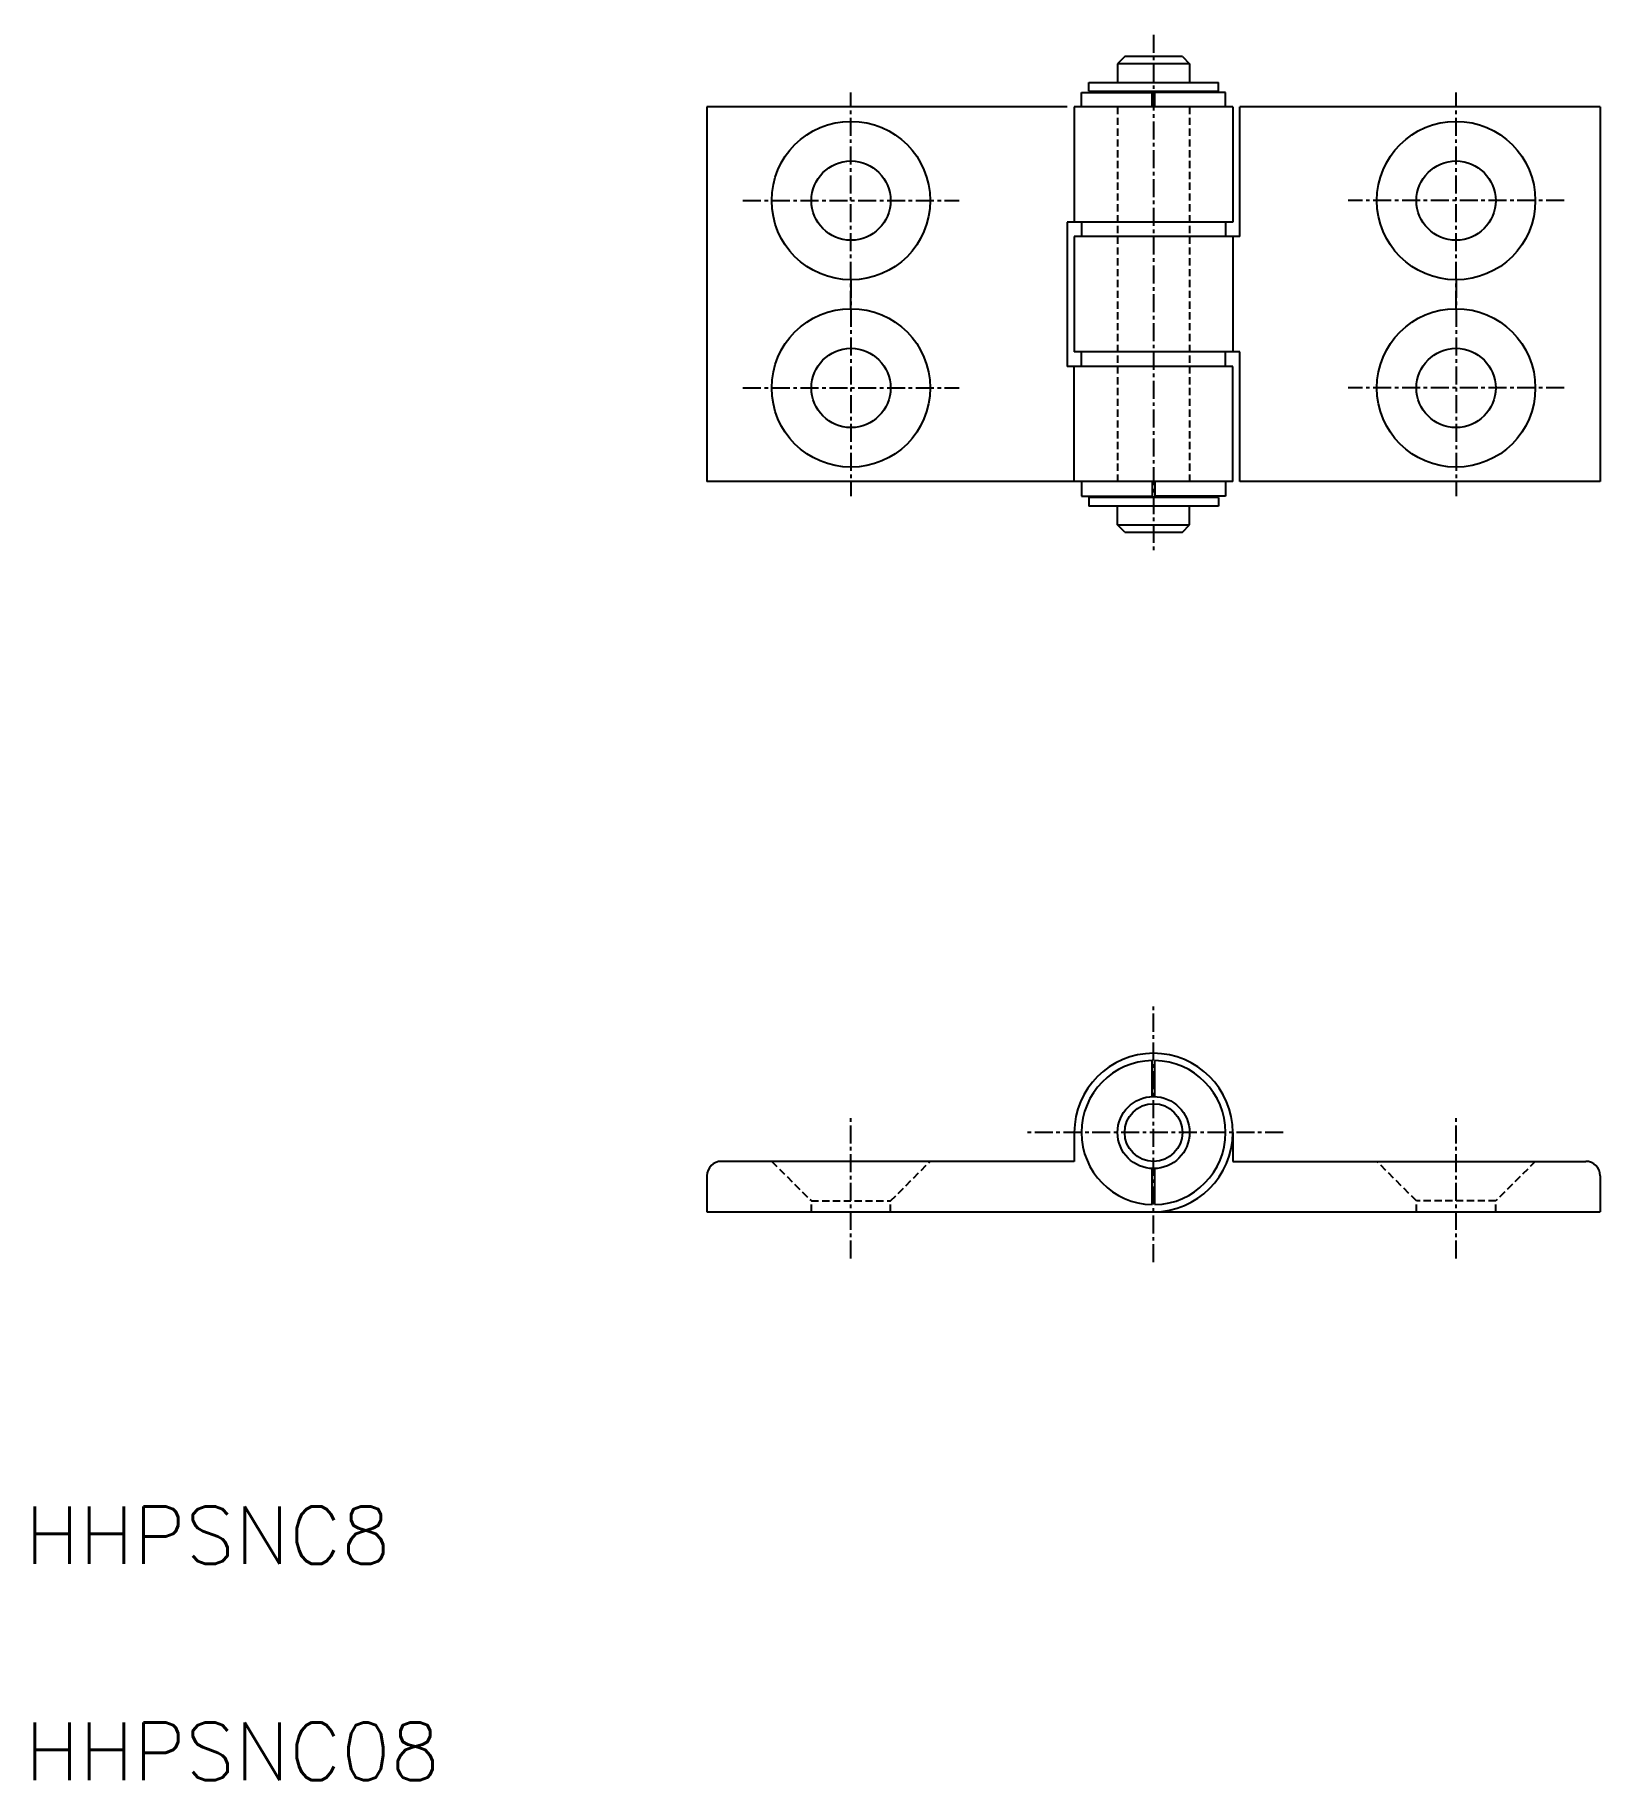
# Model space of a CAD drawing. Extents: x -14432 to -14323, y 20 to 141.
import ezdxf

# ---------------------------------------------------------------- set-up
doc = ezdxf.new("R2010")
doc.units = 0
doc.linetypes.add('CENTER', pattern=[2, 1.25, -0.25, 0.25, -0.25])
doc.linetypes.add('DASHED', pattern=[0.75, 0.5, -0.25])
doc.layers.get('0').update_dxf_attribs({"linetype": 'CONTINUOUS'})
doc.layers.add('CENTER', color=1, linetype='CENTER')
doc.styles.get("Standard").update_dxf_attribs({"font": 'txt.shx', "bigfont": '@extfont2.shx'})

msp = doc.modelspace()

# ---------------------------------------------------------------- linework, layer by layer
at = {"color": 7, "linetype": 'CONTINUOUS'}
for p, q in [((-14356.24, 139.34), (-14356.74, 138.84)), ((-14352.24, 139.34), (-14356.24, 139.34)), ((-14352.24, 139.34), (-14351.74, 138.84)), ((-14356.74, 138.84), (-14356.74, 137.54)), ((-14351.74, 138.84), (-14356.74, 138.84)), ((-14351.74, 138.84), (-14351.74, 137.54)), ((-14358.74, 136.94), (-14358.74, 137.54)), ((-14358.74, 137.54), (-14349.74, 137.54)), ((-14358.74, 136.94), (-14349.74, 136.94)), ((-14349.74, 136.94), (-14349.74, 137.54)), ((-14360.24, 135.84), (-14385.24, 135.84)), ((-14385.24, 135.84), (-14385.24, 109.84)), ((-14348.74, 135.84), (-14359.74, 135.84)), ((-14359.74, 135.84), (-14359.74, 127.84)), ((-14359.24, 135.84), (-14359.24, 136.84)), ((-14359.24, 136.84), (-14354.34, 136.84)), ((-14354.34, 135.84), (-14354.34, 136.84)), ((-14354.14, 135.84), (-14354.14, 136.84)), ((-14349.24, 136.84), (-14354.14, 136.84)), ((-14349.24, 135.84), (-14349.24, 136.84)), ((-14348.74, 135.84), (-14348.74, 127.84)), ((-14323.24, 135.84), (-14348.24, 135.84)), ((-14348.24, 135.84), (-14348.24, 135.84)), ((-14348.24, 126.84), (-14348.24, 135.84)), ((-14323.24, 135.84), (-14323.24, 109.84)), ((-14360.24, 127.84), (-14360.24, 117.84)), ((-14348.74, 127.84), (-14360.24, 127.84)), ((-14359.24, 127.84), (-14359.24, 126.84)), ((-14349.24, 127.84), (-14349.24, 126.84)), ((-14348.24, 126.84), (-14359.74, 126.84)), ((-14359.74, 126.84), (-14359.74, 118.84)), ((-14348.74, 126.84), (-14348.74, 118.84)), ((-14348.24, 118.84), (-14359.74, 118.84)), ((-14359.24, 117.84), (-14359.24, 118.84)), ((-14349.24, 117.84), (-14349.24, 118.84)), ((-14348.24, 109.84), (-14348.24, 118.84)), ((-14348.74, 117.84), (-14360.24, 117.84)), ((-14359.74, 109.84), (-14359.74, 117.84)), ((-14348.74, 109.84), (-14348.74, 117.84)), ((-14348.74, 109.84), (-14385.24, 109.84)), ((-14359.24, 109.84), (-14359.24, 108.84)), ((-14354.34, 109.84), (-14354.34, 108.84)), ((-14354.14, 109.84), (-14354.14, 108.84)), ((-14349.24, 109.84), (-14349.24, 108.84)), ((-14323.24, 109.84), (-14348.24, 109.84)), ((-14359.24, 108.84), (-14354.34, 108.84)), ((-14358.74, 108.74), (-14358.74, 108.14)), ((-14349.74, 108.74), (-14358.74, 108.74)), ((-14349.74, 108.14), (-14358.74, 108.14)), ((-14356.74, 106.84), (-14356.74, 108.14)), ((-14349.24, 108.84), (-14354.14, 108.84)), ((-14351.74, 106.84), (-14351.74, 108.14)), ((-14349.74, 108.74), (-14349.74, 108.14)), ((-14356.24, 106.34), (-14356.74, 106.84)), ((-14356.74, 106.84), (-14351.74, 106.84)), ((-14352.24, 106.34), (-14351.74, 106.84)), ((-14356.24, 106.34), (-14352.24, 106.34)), ((-14354.34, 67.17), (-14354.34, 69.67)), ((-14354.14, 67.17), (-14354.14, 69.67)), ((-14359.74, 64.67), (-14359.74, 62.67)), ((-14348.74, 64.67), (-14348.74, 62.67)), ((-14359.74, 62.67), (-14384.24, 62.67)), ((-14354.34, 59.67), (-14354.34, 62.17)), ((-14354.14, 59.67), (-14354.14, 62.17)), ((-14348.74, 62.67), (-14324.24, 62.67)), ((-14385.24, 61.67), (-14385.24, 59.17)), ((-14323.24, 61.67), (-14323.24, 59.17)), ((-14385.24, 59.17), (-14354.24, 59.17)), ((-14354.24, 59.17), (-14323.24, 59.17))]:
    msp.add_line(p, q, dxfattribs=at)
at = {"color": 3, "linetype": 'DASHED'}
for p, q in [((-14356.74, 135.84), (-14356.74, 109.84)), ((-14351.74, 135.84), (-14351.74, 109.84)), ((-14380.74, 62.67), (-14377.99, 59.92)), ((-14372.49, 59.92), (-14369.74, 62.67)), ((-14335.99, 59.92), (-14338.74, 62.67)), ((-14327.74, 62.67), (-14330.49, 59.92)), ((-14377.99, 59.17), (-14377.99, 59.92)), ((-14377.99, 59.92), (-14372.49, 59.92)), ((-14372.49, 59.17), (-14372.49, 59.92)), ((-14330.49, 59.92), (-14335.99, 59.92)), ((-14335.99, 59.17), (-14335.99, 59.92)), ((-14330.49, 59.17), (-14330.49, 59.92))]:
    msp.add_line(p, q, dxfattribs=at)
at = {"color": 7, "linetype": 'CONTINUOUS'}
for centre, radius in [((-14375.24, 129.34), 5.5), ((-14333.24, 129.34), 5.5), ((-14375.24, 129.34), 2.75), ((-14333.24, 129.34), 2.75), ((-14375.24, 116.34), 5.5), ((-14333.24, 116.34), 5.5), ((-14375.24, 116.34), 2.75), ((-14333.24, 116.34), 2.75), ((-14354.24, 64.67), 2.5), ((-14354.24, 64.67), 2)]:
    msp.add_circle(centre, radius, dxfattribs=at)
for centre, radius, start, end in [((-14354.24, 64.67), 5.5, 270, 180), ((-14354.24, 64.67), 5, 91.146, 268.854), ((-14354.24, 64.67), 5, 271.146, 88.854), ((-14384.24, 61.67), 1, 90, 180), ((-14324.24, 61.67), 1, 360, 90)]:
    msp.add_arc(centre, radius, start, end, dxfattribs=at)
at = {"layer": 'CENTER', "color": 1, "linetype": 'CENTER'}
for p, q in [((-14354.24, 140.84), (-14354.24, 104.84)), ((-14375.24, 121.84), (-14375.24, 136.84)), ((-14333.24, 121.84), (-14333.24, 136.84)), ((-14382.74, 129.34), (-14367.74, 129.34)), ((-14325.74, 129.34), (-14340.74, 129.34)), ((-14375.24, 123.84), (-14375.24, 108.84)), ((-14333.24, 123.84), (-14333.24, 108.84)), ((-14382.74, 116.34), (-14367.74, 116.34)), ((-14325.74, 116.34), (-14340.74, 116.34)), ((-14354.24, 55.67), (-14354.24, 73.67)), ((-14375.24, 55.92), (-14375.24, 65.92)), ((-14333.24, 55.92), (-14333.24, 65.92)), ((-14345.24, 64.67), (-14363.24, 64.67))]:
    msp.add_line(p, q, dxfattribs=at)

# ---------------------------------------------------------------- texts
at = {"color": 7, "linetype": 'CONTINUOUS'}
for s, p in [('HHPSNC8', (-14432.57, 34.73)), ('HHPSNC08', (-14432.57, 19.73))]:
    msp.add_text(s, height=4, dxfattribs=at).set_placement(p)

doc.saveas('drawing.dxf')
